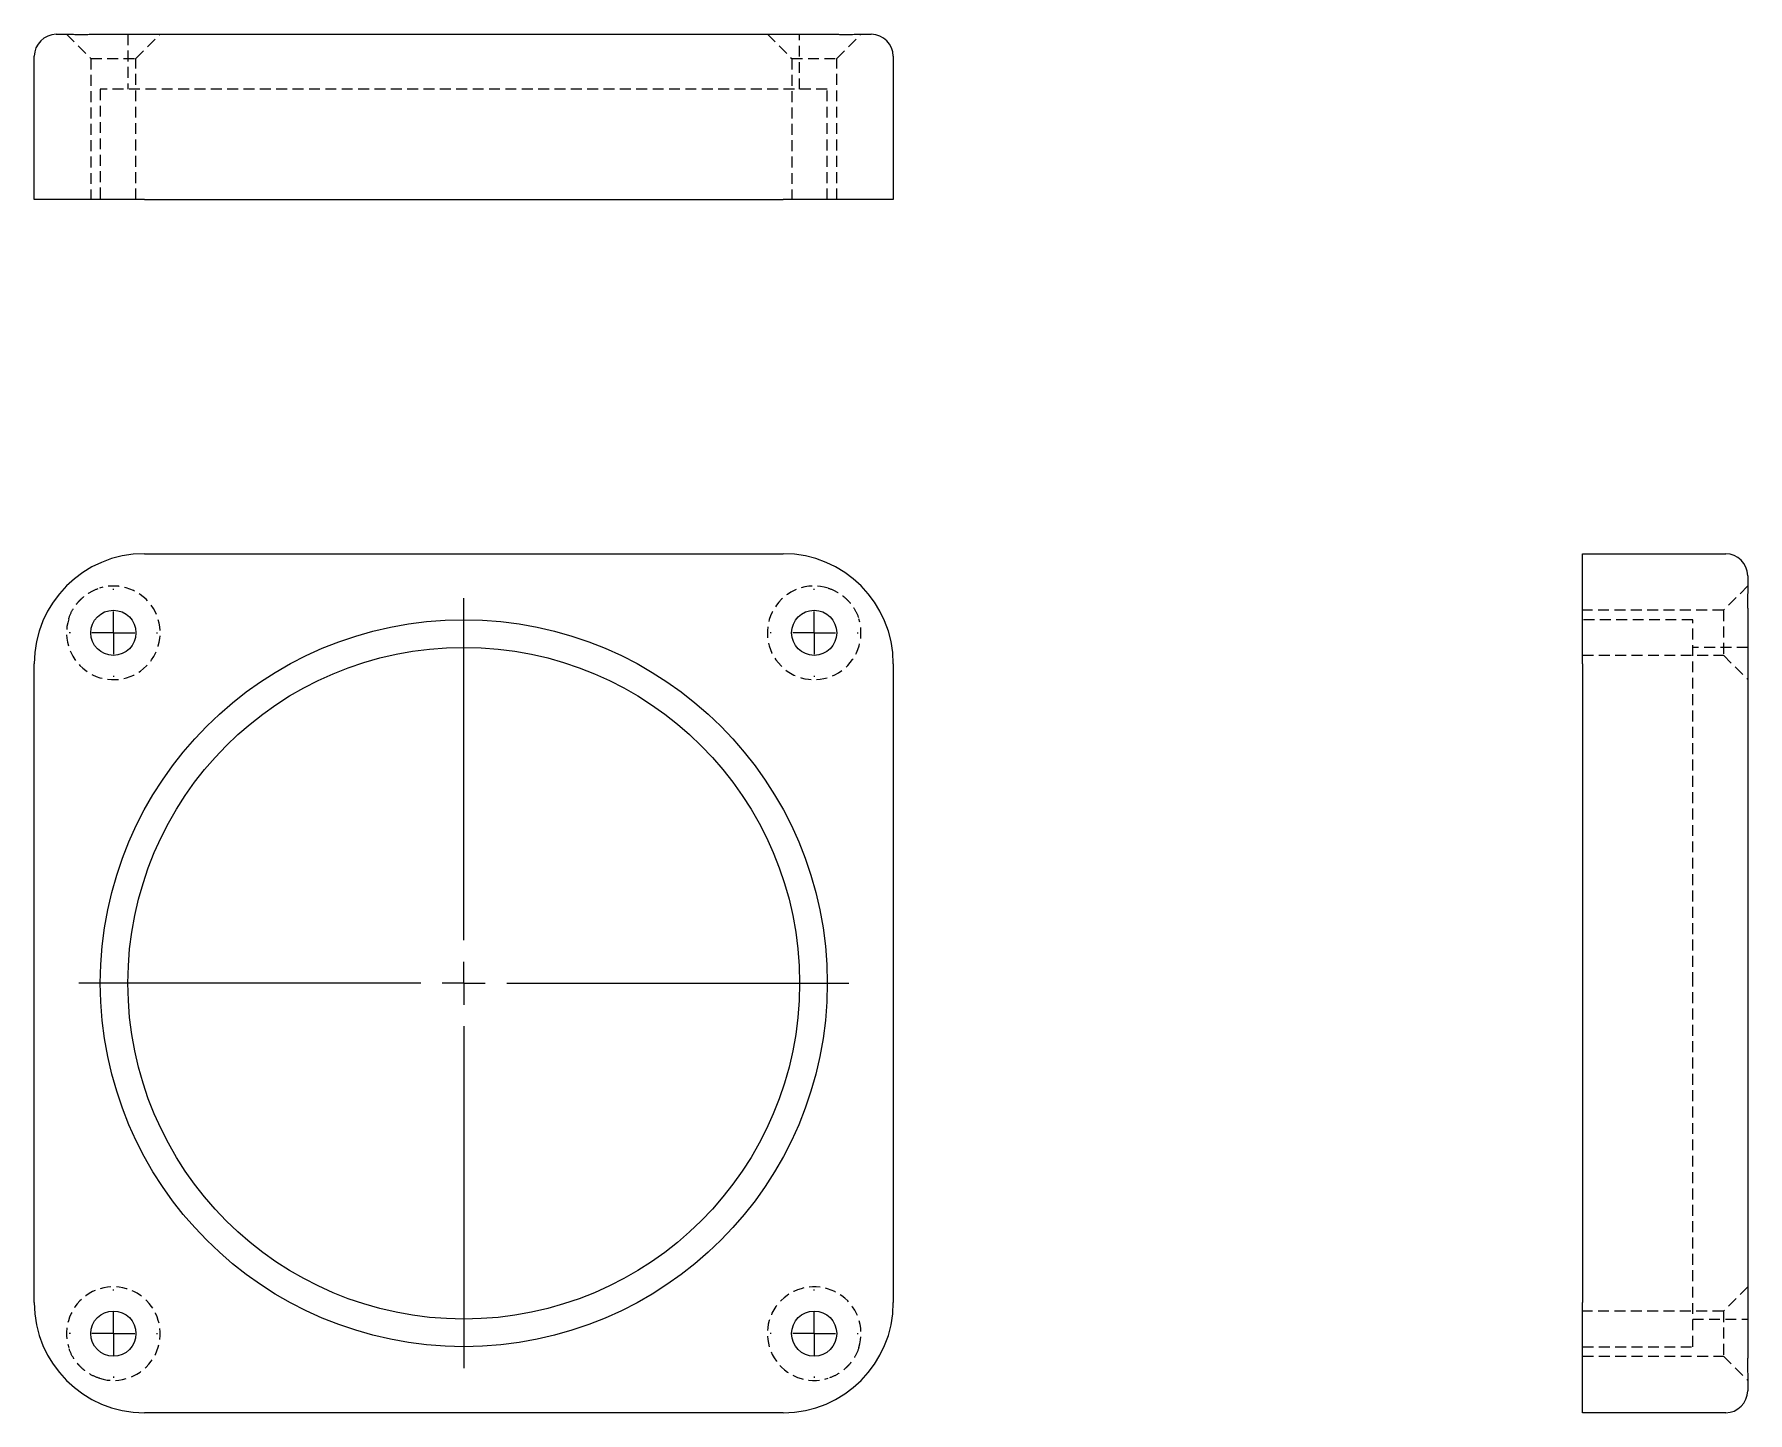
# Model space of a CAD drawing. Header units: millimetres. Extents: x 33 to 232, y 7 to 167.
import ezdxf

# ---------------------------------------------------------------- set-up
doc = ezdxf.new("R2010")
doc.units = ezdxf.units.MM
doc.linetypes.add('HIDDEN', pattern=[1.905, 1.27, -0.635])
doc.layers.add('10', color=7, linetype='Continuous')

# ---------------------------------------------------------------- blocks, each defined once
blk = doc.blocks.new('SW_CENTERMARKSYMBOL_0')
at = {"layer": '10', "color": 0}
for p, q in [((0, 5), (0, 44.81)), ((0, 0), (0, 2.5)), ((-5, 0), (-44.81, 0)), ((0, 0), (-2.5, 0)), ((0, 0), (0, -2.5)), ((0, 0), (2.5, 0)), ((5, 0), (44.81, 0)), ((0, -5), (0, -44.81))]:
    blk.add_line(p, q, dxfattribs=at)
blk = doc.blocks.new('SW_CENTERMARKSYMBOL_1')
at = {"layer": '10', "color": 0}
for p, q in [((0, 5), (0, 5.13)), ((0, 0), (0, 2.5)), ((-5, 0), (-5.13, 0)), ((0, 0), (-2.5, 0)), ((0, 0), (0, -2.5)), ((0, 0), (2.5, 0)), ((5, 0), (5.13, 0)), ((0, -5), (0, -5.13))]:
    blk.add_line(p, q, dxfattribs=at)
blk = doc.blocks.new('SW_CENTERMARKSYMBOL_2')
at = {"layer": '10', "color": 0}
for p, q in [((0, 5), (0, 5.13)), ((0, 0), (0, 2.5)), ((-5, 0), (-5.13, 0)), ((0, 0), (-2.5, 0)), ((0, 0), (0, -2.5)), ((0, 0), (2.5, 0)), ((5, 0), (5.13, 0)), ((0, -5), (0, -5.13))]:
    blk.add_line(p, q, dxfattribs=at)
blk = doc.blocks.new('SW_CENTERMARKSYMBOL_3')
at = {"layer": '10', "color": 0}
for p, q in [((0, 5), (0, 5.13)), ((0, 0), (0, 2.5)), ((-5, 0), (-5.13, 0)), ((0, 0), (-2.5, 0)), ((0, 0), (0, -2.5)), ((0, 0), (2.5, 0)), ((5, 0), (5.13, 0)), ((0, -5), (0, -5.13))]:
    blk.add_line(p, q, dxfattribs=at)
blk = doc.blocks.new('SW_CENTERMARKSYMBOL_4')
at = {"layer": '10', "color": 0}
for p, q in [((0, 5), (0, 5.13)), ((0, 0), (0, 2.5)), ((-5, 0), (-5.13, 0)), ((0, 0), (-2.5, 0)), ((0, 0), (0, -2.5)), ((0, 0), (2.5, 0)), ((5, 0), (5.13, 0)), ((0, -5), (0, -5.13))]:
    blk.add_line(p, q, dxfattribs=at)

msp = doc.modelspace()

# ---------------------------------------------------------------- linework, layer by layer
at = {"color": 7, "linetype": 'Continuous', "lineweight": 25}
for p, q in [((35.56, 167.47), (37.01, 167.47)), ((40.58, 167.47), (45.82, 167.47)), ((45.82, 167.47), (120.18, 167.47)), ((120.18, 167.47), (125.42, 167.47)), ((128.99, 167.47), (130.44, 167.47)), ((33, 148.24), (33, 164.9)), ((133, 164.9), (133, 148.24)), ((45.82, 148.24), (33, 148.24)), ((45.82, 148.24), (120.18, 148.24)), ((133, 148.24), (120.18, 148.24)), ((45.82, 107), (120.18, 107)), ((213.24, 94.18), (213.24, 107)), ((213.24, 107), (229.9, 107)), ((232.47, 104.44), (232.47, 102.99)), ((232.47, 99.42), (232.47, 94.18)), ((33, 19.82), (33, 94.18)), ((133, 94.18), (133, 19.82)), ((213.24, 94.18), (213.24, 19.82)), ((232.47, 94.18), (232.47, 19.82)), ((213.24, 7), (213.24, 19.82)), ((232.47, 19.82), (232.47, 14.58)), ((232.47, 11.01), (232.47, 9.56)), ((120.18, 7), (45.82, 7)), ((229.9, 7), (213.24, 7))]:
    msp.add_line(p, q, dxfattribs=at)
at = {"color": 7, "linetype": 'HIDDEN', "lineweight": 18}
for p, q in [((36.76, 167.47), (39.58, 164.65)), ((43.9, 167.47), (43.9, 161.06)), ((44.83, 164.65), (47.65, 167.47)), ((118.35, 167.47), (121.17, 164.65)), ((122.1, 161.06), (122.1, 167.47)), ((126.42, 164.65), (129.24, 167.47)), ((39.58, 164.65), (44.83, 164.65)), ((39.58, 164.65), (39.58, 148.24)), ((44.83, 148.24), (44.83, 164.65)), ((121.17, 164.65), (126.42, 164.65)), ((121.17, 164.65), (121.17, 148.24)), ((126.42, 148.24), (126.42, 164.65)), ((125.31, 161.06), (40.69, 161.06)), ((40.69, 161.06), (40.69, 148.24)), ((125.31, 148.24), (125.31, 161.06)), ((232.47, 103.24), (229.65, 100.42)), ((229.65, 100.42), (213.24, 100.42)), ((229.65, 100.42), (229.65, 95.17)), ((226.06, 99.31), (213.24, 99.31)), ((226.06, 57), (226.06, 99.31)), ((232.47, 96.1), (226.06, 96.1)), ((213.24, 95.17), (229.65, 95.17)), ((229.65, 95.17), (232.47, 92.35)), ((226.06, 14.69), (226.06, 57)), ((232.47, 21.65), (229.65, 18.83)), ((229.65, 18.83), (213.24, 18.83)), ((229.65, 18.83), (229.65, 13.58)), ((226.06, 17.9), (232.47, 17.9)), ((213.24, 14.69), (226.06, 14.69)), ((213.24, 13.58), (229.65, 13.58)), ((229.65, 13.58), (232.47, 10.76))]:
    msp.add_line(p, q, dxfattribs=at)
at = {"color": 7, "linetype": 'Continuous', "lineweight": 25}
for centre, radius in [((42.21, 97.79), 2.63), ((123.79, 97.79), 2.63), ((83, 57), 42.31), ((83, 57), 39.1), ((42.21, 16.21), 2.63), ((123.79, 16.21), 2.63)]:
    msp.add_circle(centre, radius, dxfattribs=at)
for centre, radius, start, end in [((35.56, 164.9), 2.56, 90, 180), ((130.44, 164.9), 2.56, 0, 90), ((45.82, 94.18), 12.82, 90, 180), ((120.18, 94.18), 12.82, 0, 90), ((229.9, 104.44), 2.56, 0, 90), ((45.82, 19.82), 12.82, 180, 270), ((120.18, 19.82), 12.82, 270, 0), ((229.9, 9.56), 2.56, 270, 0)]:
    msp.add_arc(centre, radius, start, end, dxfattribs=at)
at = {"color": 7, "linetype": 'HIDDEN', "lineweight": 18}
for centre, start, end in [((42.21, 97.79), 162.6152, 107.3848), ((123.79, 97.79), 72.6152, 17.3848), ((42.21, 16.21), 252.6152, 197.3848), ((123.79, 16.21), 342.6152, 287.3848)]:
    msp.add_arc(centre, 5.45, start, end, dxfattribs=at)
at = {"color": 7, "linetype": 'Continuous', "lineweight": 25}
for points in [[(37.01, 167.47), (37.14, 167.47), (37.32, 167.46), (37.67, 167.46), (37.79, 167.45), (38.06, 167.45), (38.36, 167.45), (38.68, 167.45), (39.02, 167.45), (39.2, 167.46), (39.76, 167.46), (40.16, 167.47), (40.58, 167.47)], [(125.42, 167.47), (125.84, 167.47), (126.24, 167.46), (126.79, 167.46), (126.98, 167.45), (127.32, 167.45), (127.64, 167.45), (127.93, 167.45), (128.21, 167.45), (128.33, 167.46), (128.68, 167.46), (128.86, 167.47), (128.99, 167.47)], [(232.47, 102.99), (232.47, 102.86), (232.46, 102.68), (232.46, 102.33), (232.45, 102.21), (232.45, 101.94), (232.45, 101.64), (232.45, 101.32), (232.45, 100.98), (232.46, 100.8), (232.46, 100.24), (232.47, 99.84), (232.47, 99.42)], [(232.47, 14.58), (232.47, 14.16), (232.46, 13.76), (232.46, 13.21), (232.45, 13.02), (232.45, 12.68), (232.45, 12.36), (232.45, 12.07), (232.45, 11.79), (232.46, 11.67), (232.46, 11.32), (232.47, 11.14), (232.47, 11.01)]]:
    msp.add_open_spline(points, degree=3, knots=[0, 0, 0, 0, 0.25, 0.25, 0.375, 0.375, 0.5, 0.625, 0.625, 0.75, 0.75, 1, 1, 1, 1], dxfattribs=at)
at = {"color": 7, "linetype": 'HIDDEN', "lineweight": 18}
for points in [[(37.01, 99.42), (37.14, 99.84), (37.32, 100.24), (37.67, 100.79), (37.79, 100.98), (38.06, 101.32), (38.36, 101.64), (38.68, 101.93), (39.02, 102.21), (39.2, 102.33), (39.76, 102.68), (40.16, 102.86), (40.58, 102.99)], [(125.42, 102.99), (125.84, 102.86), (126.24, 102.68), (126.79, 102.33), (126.98, 102.21), (127.32, 101.94), (127.64, 101.64), (127.93, 101.32), (128.21, 100.98), (128.33, 100.8), (128.68, 100.24), (128.86, 99.84), (128.99, 99.42)], [(40.58, 11.01), (40.16, 11.14), (39.76, 11.32), (39.21, 11.67), (39.02, 11.79), (38.68, 12.06), (38.36, 12.36), (38.07, 12.68), (37.79, 13.02), (37.67, 13.2), (37.32, 13.76), (37.14, 14.16), (37.01, 14.58)], [(128.99, 14.58), (128.86, 14.16), (128.68, 13.76), (128.33, 13.21), (128.21, 13.02), (127.94, 12.68), (127.64, 12.36), (127.32, 12.07), (126.98, 11.79), (126.8, 11.67), (126.24, 11.32), (125.84, 11.14), (125.42, 11.01)]]:
    msp.add_open_spline(points, degree=3, knots=[0, 0, 0, 0, 0.25, 0.25, 0.375, 0.375, 0.5, 0.625, 0.625, 0.75, 0.75, 1, 1, 1, 1], dxfattribs=at)

# ---------------------------------------------------------------- block references
at = {"layer": '10'}
for name, p in [('SW_CENTERMARKSYMBOL_1', (42.21, 97.79)), ('SW_CENTERMARKSYMBOL_0', (83, 57)), ('SW_CENTERMARKSYMBOL_4', (123.79, 97.79)), ('SW_CENTERMARKSYMBOL_2', (42.21, 16.21)), ('SW_CENTERMARKSYMBOL_3', (123.79, 16.21))]:
    msp.add_blockref(name, p, dxfattribs=at)

doc.saveas('drawing.dxf')
